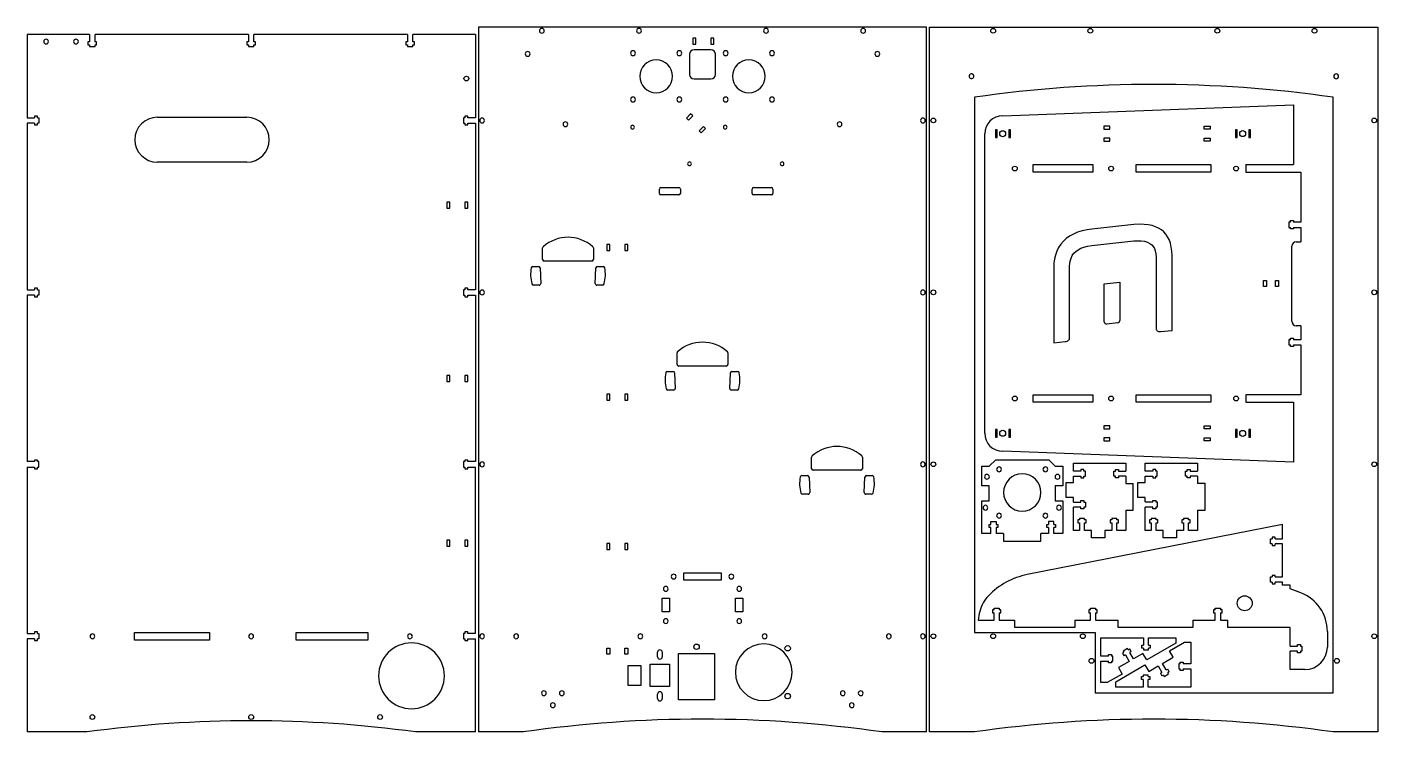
# Model space of a CAD drawing. Header units: millimetres. Extents: x -632 to 1470, y -66 to 406.
# Drawn here: x 566 to 1470, y -66 to 406 of the extents above; entities that cross this region are included whole.
import ezdxf

# ---------------------------------------------------------------- set-up
doc = ezdxf.new("R2010")
doc.units = ezdxf.units.MM
doc.layers.get('0').update_dxf_attribs({"color": 253, "lineweight": 70, "true_color": 0x8faf8f})

msp = doc.modelspace()

# ---------------------------------------------------------------- linework, layer by layer
at = {"color": 58, "lineweight": -3, "true_color": 0x484805}
for p, q in [((607.88, 400.96), (565.98, 400.96)), ((565.98, 400.96), (565.98, 345.21)), ((607.88, 400.96), (607.88, 395.96)), ((714.18, 400.96), (611.48, 400.96)), ((611.48, 395.96), (611.48, 400.96)), ((714.18, 400.96), (714.18, 395.96)), ((820.48, 400.96), (717.78, 400.96)), ((717.78, 395.96), (717.78, 400.96)), ((820.48, 400.96), (820.48, 395.96)), ((865.98, 400.96), (824.08, 400.96)), ((824.08, 395.96), (824.08, 400.96)), ((865.98, 400.96), (865.98, 345.21)), ((1167.98, 405.96), (867.98, 405.96)), ((867.98, 405.96), (867.98, -65.84)), ((1011.59, 398.48), (1011.59, 394.48)), ((1013.59, 398.48), (1011.59, 398.48)), ((1013.59, 394.48), (1013.59, 398.48)), ((1023.59, 398.48), (1023.59, 394.48)), ((1025.59, 398.48), (1023.59, 398.48)), ((1025.59, 394.48), (1025.59, 398.48)), ((1167.98, -65.84), (1167.98, 405.96)), ((1169.98, -65.84), (1169.98, 405.96)), ((1169.98, 405.96), (1469.98, 405.96)), ((1469.98, 405.96), (1469.98, -65.84)), ((606.78, 395.96), (606.78, 393.96)), ((607.88, 395.96), (606.78, 395.96)), ((606.78, 393.96), (607.88, 393.96)), ((607.88, 393.96), (607.88, 392.96)), ((607.88, 392.96), (611.48, 392.96)), ((612.58, 395.96), (611.48, 395.96)), ((611.48, 393.96), (612.58, 393.96)), ((611.48, 392.96), (611.48, 393.96)), ((612.58, 393.96), (612.58, 395.96)), ((713.08, 395.96), (713.08, 393.96)), ((714.18, 395.96), (713.08, 395.96)), ((713.08, 393.96), (714.18, 393.96)), ((714.18, 393.96), (714.18, 392.96)), ((714.18, 392.96), (717.78, 392.96)), ((718.88, 395.96), (717.78, 395.96)), ((717.78, 393.96), (718.88, 393.96)), ((717.78, 392.96), (717.78, 393.96)), ((718.88, 393.96), (718.88, 395.96)), ((819.38, 395.96), (819.38, 393.96)), ((820.48, 395.96), (819.38, 395.96)), ((819.38, 393.96), (820.48, 393.96)), ((820.48, 393.96), (820.48, 392.96)), ((820.48, 392.96), (824.08, 392.96)), ((825.18, 395.96), (824.08, 395.96)), ((824.08, 393.96), (825.18, 393.96)), ((824.08, 392.96), (824.08, 393.96)), ((825.18, 393.96), (825.18, 395.96)), ((1011.59, 394.48), (1013.59, 394.48)), ((1023.63, 390.75), (1012.33, 390.75)), ((1023.59, 394.48), (1025.59, 394.48)), ((1009.33, 387.75), (1009.33, 374.25)), ((1026.63, 374.25), (1026.63, 387.75)), ((1012.33, 371.25), (1023.63, 371.25)), ((1199.98, 358.96), (1199.98, 0.66)), ((1218.85, 346.54), (1413.34, 353.9)), ((1413.34, 353.9), (1413.34, 313.84)), ((1439.98, -39.64), (1439.98, 358.96)), ((565.98, 345.21), (570.98, 345.21)), ((570.98, 346.31), (570.98, 345.21)), ((572.98, 346.31), (570.98, 346.31)), ((572.98, 345.21), (572.98, 346.31)), ((572.98, 345.21), (573.98, 345.21)), ((573.98, 345.21), (573.98, 341.61)), ((653.1, 345.52), (713.1, 345.52)), ((857.98, 345.21), (857.98, 341.61)), ((858.98, 345.21), (857.98, 345.21)), ((858.98, 346.31), (858.98, 345.21)), ((860.98, 346.31), (858.98, 346.31)), ((860.98, 345.21), (860.98, 346.31)), ((865.98, 345.21), (860.98, 345.21)), ((1010.06, 347.84), (1007.23, 345.01)), ((1007.23, 345.01), (1008.64, 343.6)), ((1008.64, 343.6), (1011.47, 346.43)), ((1011.47, 346.43), (1010.06, 347.84)), ((570.98, 341.61), (565.98, 341.61)), ((565.98, 341.61), (565.98, 230.14)), ((570.98, 341.61), (570.98, 340.51)), ((570.98, 340.51), (572.98, 340.51)), ((573.98, 341.61), (572.98, 341.61)), ((572.98, 340.51), (572.98, 341.61)), ((857.98, 341.61), (858.98, 341.61)), ((858.98, 341.61), (858.98, 340.51)), ((858.98, 340.51), (860.98, 340.51)), ((860.98, 341.61), (865.98, 341.61)), ((860.98, 340.51), (860.98, 341.61)), ((865.98, 341.61), (865.98, 230.14)), ((1018.54, 339.35), (1015.71, 336.53)), ((1015.71, 336.53), (1017.13, 335.11)), ((1017.13, 335.11), (1019.95, 337.94)), ((1019.95, 337.94), (1018.54, 339.35)), ((1206.84, 134.04), (1206.84, 334.54)), ((1214.14, 337.14), (1214.14, 331.94)), ((1215.14, 337.14), (1214.14, 337.14)), ((1215.14, 331.94), (1215.14, 337.14)), ((1223.04, 337.14), (1223.04, 331.94)), ((1224.04, 337.14), (1223.04, 337.14)), ((1224.04, 331.94), (1224.04, 337.14)), ((1286.48, 339.54), (1286.48, 337.54)), ((1290.48, 339.54), (1286.48, 339.54)), ((1286.48, 337.54), (1290.48, 337.54)), ((1290.48, 337.54), (1290.48, 339.54)), ((1353.69, 339.54), (1357.69, 339.54)), ((1353.69, 337.54), (1353.69, 339.54)), ((1357.69, 337.54), (1353.69, 337.54)), ((1357.69, 339.54), (1357.69, 337.54)), ((1374.74, 337.19), (1374.74, 331.99)), ((1375.74, 337.19), (1374.74, 337.19)), ((1375.74, 331.99), (1375.74, 337.19)), ((1383.64, 337.19), (1383.64, 331.99)), ((1384.64, 337.19), (1383.64, 337.19)), ((1384.64, 331.99), (1384.64, 337.19)), ((1214.14, 331.94), (1215.14, 331.94)), ((1223.04, 331.94), (1224.04, 331.94)), ((1286.48, 331.54), (1286.48, 329.54)), ((1290.48, 331.54), (1286.48, 331.54)), ((1286.48, 329.54), (1290.48, 329.54)), ((1290.48, 329.54), (1290.48, 331.54)), ((1353.69, 331.54), (1357.69, 331.54)), ((1353.69, 329.54), (1353.69, 331.54)), ((1357.69, 329.54), (1353.69, 329.54)), ((1357.69, 331.54), (1357.69, 329.54)), ((1374.74, 331.99), (1375.74, 331.99)), ((1383.64, 331.99), (1384.64, 331.99)), ((713.1, 315.52), (653.1, 315.52)), ((1239.24, 308.84), (1239.24, 313.84)), ((1239.24, 313.84), (1279.24, 313.84)), ((1279.24, 308.84), (1239.24, 308.84)), ((1279.24, 313.84), (1279.24, 308.84)), ((1308.24, 313.84), (1358.24, 313.84)), ((1308.24, 308.84), (1308.24, 313.84)), ((1358.24, 308.84), (1308.24, 308.84)), ((1358.24, 313.84), (1358.24, 308.84)), ((1381.64, 313.84), (1381.64, 308.74)), ((1381.64, 313.84), (1413.34, 313.84)), ((1381.64, 308.74), (1418.34, 308.74)), ((1418.34, 308.74), (1418.34, 275.29)), ((990.15, 298.54), (1002.15, 298.54)), ((1052.15, 298.54), (1064.15, 298.54)), ((989.15, 294.54), (989.15, 297.54)), ((1002.15, 293.54), (990.15, 293.54)), ((1003.15, 297.54), (1003.15, 294.54)), ((1051.15, 294.54), (1051.15, 297.54)), ((1064.15, 293.54), (1052.15, 293.54)), ((1065.15, 297.54), (1065.15, 294.54)), ((846.85, 288.72), (846.85, 284.72)), ((848.85, 288.72), (846.85, 288.72)), ((846.85, 284.72), (848.85, 284.72)), ((848.85, 284.72), (848.85, 288.72)), ((858.85, 288.72), (858.85, 284.72)), ((860.85, 288.72), (858.85, 288.72)), ((858.85, 284.72), (860.85, 284.72)), ((860.85, 284.72), (860.85, 288.72)), ((1306.61, 273.73), (1278.57, 270.77)), ((1310.09, 273.97), (1306.61, 273.73)), ((1313.43, 273.9), (1310.09, 273.97)), ((1316.3, 273.57), (1313.43, 273.9)), ((1318.87, 273.01), (1316.3, 273.57)), ((1321.17, 272.24), (1318.87, 273.01)), ((1323.21, 271.26), (1321.17, 272.24)), ((1325.02, 270.11), (1323.21, 271.26)), ((1410.34, 275.29), (1410.34, 271.89)), ((1411.34, 275.29), (1410.34, 275.29)), ((1410.34, 271.89), (1411.34, 271.89)), ((1411.34, 275.29), (1411.34, 276.39)), ((1411.34, 276.39), (1413.34, 276.39)), ((1411.34, 270.79), (1411.34, 271.89)), ((1413.34, 276.39), (1413.34, 275.29)), ((1418.34, 275.29), (1413.34, 275.29)), ((1413.34, 271.89), (1418.34, 271.89)), ((1413.34, 271.89), (1413.34, 270.79)), ((1418.34, 271.89), (1418.34, 262.25)), ((1259.44, 262.55), (1257.73, 260.55)), ((1261.4, 264.35), (1259.44, 262.55)), ((1263.63, 265.97), (1261.4, 264.35)), ((1266.15, 267.39), (1263.63, 265.97)), ((1268.97, 268.6), (1266.15, 267.39)), ((1272.1, 269.6), (1268.97, 268.6)), ((1275.27, 270.31), (1272.1, 269.6)), ((1278.57, 270.77), (1275.27, 270.31)), ((1278.57, 259.82), (1306.61, 262.78)), ((1306.61, 262.78), (1309.2, 262.94)), ((1309.2, 262.94), (1311.53, 262.87)), ((1311.53, 262.87), (1313.8, 262.53)), ((1313.8, 262.53), (1315.7, 261.94)), ((1326.61, 268.78), (1325.02, 270.11)), ((1327.99, 267.26), (1326.61, 268.78)), ((1329.18, 265.56), (1327.99, 267.26)), ((1330.18, 263.65), (1329.18, 265.56)), ((1331.07, 261.28), (1330.18, 263.65)), ((1413.34, 270.79), (1411.34, 270.79)), ((1415.34, 262.25), (1418.34, 262.25)), ((910.98, 250.35), (910.98, 258.07)), ((944.98, 258.07), (944.98, 250.35)), ((954.03, 260.33), (954.03, 256.33)), ((956.03, 260.33), (954.03, 260.33)), ((954.03, 256.33), (956.03, 256.33)), ((956.03, 256.33), (956.03, 260.33)), ((966.03, 260.33), (966.03, 256.33)), ((968.03, 260.33), (966.03, 260.33)), ((966.03, 256.33), (968.03, 256.33)), ((968.03, 256.33), (968.03, 260.33)), ((1254.15, 253.3), (1253.54, 250.71)), ((1255.09, 255.94), (1254.15, 253.3)), ((1256.29, 258.35), (1255.09, 255.94)), ((1257.73, 260.55), (1256.29, 258.35)), ((1265.42, 253.03), (1266.53, 254.58)), ((1266.53, 254.58), (1267.78, 255.83)), ((1267.78, 255.83), (1269.28, 256.94)), ((1269.28, 256.94), (1271.06, 257.91)), ((1271.06, 257.91), (1273.16, 258.73)), ((1273.16, 258.73), (1275.71, 259.38)), ((1275.71, 259.38), (1278.57, 259.82)), ((1315.7, 261.94), (1317.29, 261.14)), ((1317.29, 261.14), (1318.61, 260.11)), ((1318.61, 260.11), (1319.59, 259)), ((1319.59, 259), (1320.39, 257.68)), ((1320.39, 257.68), (1320.99, 256.13)), ((1320.99, 256.13), (1321.39, 254.19)), ((1321.39, 254.19), (1321.53, 252.04)), ((1331.7, 258.6), (1331.07, 261.28)), ((1332.04, 256), (1331.7, 258.6)), ((1332.15, 253.16), (1332.04, 256)), ((1332.15, 202.96), (1332.15, 253.16)), ((1412.34, 209.05), (1412.34, 259.25)), ((904.46, 245.71), (908.24, 245.71)), ((909.31, 244.69), (909.74, 234.33)), ((943.91, 249.28), (912.05, 249.28)), ((946.23, 234.33), (946.65, 244.69)), ((947.72, 245.71), (951.5, 245.71)), ((1253.16, 247.86), (1253.03, 244.81)), ((1253.03, 244.81), (1253.03, 230.4)), ((1253.54, 250.71), (1253.16, 247.86)), ((1263.65, 245.93), (1263.74, 247.69)), ((1263.65, 197.84), (1263.65, 245.93)), ((1263.74, 247.69), (1264, 249.36)), ((1264, 249.36), (1264.58, 251.3)), ((1264.58, 251.3), (1265.42, 253.03)), ((1321.53, 252.04), (1321.53, 237.73)), ((1286.84, 234.07), (1297.19, 235.16)), ((1297.19, 235.16), (1297.19, 209.46)), ((1321.53, 237.73), (1321.53, 203.94)), ((1393.32, 232.29), (1393.32, 236.29)), ((1393.32, 236.29), (1395.32, 236.29)), ((1395.32, 236.29), (1395.32, 232.29)), ((1401.32, 232.29), (1401.32, 236.29)), ((1401.32, 236.29), (1403.32, 236.29)), ((1403.32, 236.29), (1403.32, 232.29)), ((565.98, 230.14), (570.98, 230.14)), ((570.98, 226.54), (565.98, 226.54)), ((565.98, 226.54), (565.98, 115.07)), ((570.98, 231.24), (570.98, 230.14)), ((572.98, 231.24), (570.98, 231.24)), ((570.98, 226.54), (570.98, 225.44)), ((572.98, 230.14), (572.98, 231.24)), ((572.98, 230.14), (573.98, 230.14)), ((573.98, 226.54), (572.98, 226.54)), ((572.98, 225.44), (572.98, 226.54)), ((573.98, 230.14), (573.98, 226.54)), ((857.98, 230.14), (857.98, 226.54)), ((858.98, 230.14), (857.98, 230.14)), ((857.98, 226.54), (858.98, 226.54)), ((858.98, 231.24), (858.98, 230.14)), ((860.98, 231.24), (858.98, 231.24)), ((858.98, 226.54), (858.98, 225.44)), ((860.98, 230.14), (860.98, 231.24)), ((865.98, 230.14), (860.98, 230.14)), ((860.98, 226.54), (865.98, 226.54)), ((860.98, 225.44), (860.98, 226.54)), ((865.98, 226.54), (865.98, 115.07)), ((908.67, 233.21), (904.8, 233.21)), ((951.16, 233.21), (947.3, 233.21)), ((1253.03, 230.4), (1253.03, 194.61)), ((1286.84, 208.69), (1286.84, 234.07)), ((1395.32, 232.29), (1393.32, 232.29)), ((1403.32, 232.29), (1401.32, 232.29)), ((570.98, 225.44), (572.98, 225.44)), ((858.98, 225.44), (860.98, 225.44)), ((1295.84, 207.96), (1288.51, 207.19)), ((1321.53, 203.94), (1321.54, 203.82)), ((1321.54, 203.82), (1321.61, 203.5)), ((1321.61, 203.5), (1321.73, 203.21)), ((1321.73, 203.21), (1321.92, 202.91)), ((1321.92, 202.91), (1322.22, 202.62)), ((1322.22, 202.62), (1322.65, 202.37)), ((1322.65, 202.37), (1323.19, 202.2)), ((1323.19, 202.2), (1323.8, 202.13)), ((1323.8, 202.13), (1324.55, 202.16)), ((1324.55, 202.16), (1332.15, 202.96)), ((1418.34, 206.05), (1415.34, 206.05)), ((1418.34, 206.05), (1418.34, 196.69)), ((1253.03, 194.61), (1260.63, 195.42)), ((1260.63, 195.42), (1261.38, 195.54)), ((1261.38, 195.54), (1261.99, 195.74)), ((1261.99, 195.74), (1262.52, 196.01)), ((1262.52, 196.01), (1262.97, 196.38)), ((1262.97, 196.38), (1263.26, 196.72)), ((1263.26, 196.72), (1263.45, 197.06)), ((1263.45, 197.06), (1263.59, 197.45)), ((1263.59, 197.45), (1263.65, 197.84)), ((1410.34, 196.69), (1410.34, 193.29)), ((1411.34, 196.69), (1410.34, 196.69)), ((1410.34, 193.29), (1411.34, 193.29)), ((1411.34, 196.69), (1411.34, 197.79)), ((1411.34, 197.79), (1413.34, 197.79)), ((1411.34, 192.19), (1411.34, 193.29)), ((1413.34, 192.19), (1411.34, 192.19)), ((1413.34, 197.79), (1413.34, 196.69)), ((1418.34, 196.69), (1413.34, 196.69)), ((1413.34, 193.29), (1418.34, 193.29)), ((1413.34, 193.29), (1413.34, 192.19)), ((1418.34, 193.29), (1418.34, 159.84)), ((1000.98, 180.13), (1000.98, 187.84)), ((1034.98, 187.84), (1034.98, 180.13)), ((846.85, 172.7), (846.85, 168.7)), ((848.85, 172.7), (846.85, 172.7)), ((848.85, 168.7), (848.85, 172.7)), ((858.85, 172.7), (858.85, 168.7)), ((860.85, 172.7), (858.85, 172.7)), ((860.85, 168.7), (860.85, 172.7)), ((994.46, 175.49), (998.24, 175.49)), ((999.31, 174.46), (999.74, 164.1)), ((1033.91, 179.06), (1002.05, 179.06)), ((1036.23, 164.1), (1036.65, 174.46)), ((1037.72, 175.49), (1041.5, 175.49)), ((846.85, 168.7), (848.85, 168.7)), ((858.85, 168.7), (860.85, 168.7)), ((998.67, 162.99), (994.8, 162.99)), ((1041.16, 162.99), (1037.3, 162.99)), ((954.03, 160.33), (954.03, 156.33)), ((956.03, 160.33), (954.03, 160.33)), ((954.03, 156.33), (956.03, 156.33)), ((956.03, 156.33), (956.03, 160.33)), ((966.03, 160.33), (966.03, 156.33)), ((968.03, 160.33), (966.03, 160.33)), ((966.03, 156.33), (968.03, 156.33)), ((968.03, 156.33), (968.03, 160.33)), ((1239.24, 154.84), (1239.24, 159.84)), ((1239.24, 159.84), (1279.24, 159.84)), ((1279.24, 154.84), (1239.24, 154.84)), ((1279.24, 159.84), (1279.24, 154.84)), ((1308.24, 154.84), (1308.24, 159.84)), ((1308.24, 159.84), (1358.24, 159.84)), ((1358.24, 154.84), (1308.24, 154.84)), ((1358.24, 159.84), (1358.24, 154.84)), ((1381.64, 159.84), (1381.64, 154.84)), ((1418.34, 159.84), (1381.64, 159.84)), ((1381.64, 154.84), (1413.34, 154.84)), ((1413.34, 154.84), (1413.34, 114.68)), ((1214.14, 136.64), (1214.14, 131.44)), ((1215.14, 136.64), (1214.14, 136.64)), ((1215.14, 131.44), (1215.14, 136.64)), ((1223.04, 136.64), (1223.04, 131.44)), ((1224.04, 136.64), (1223.04, 136.64)), ((1224.04, 131.44), (1224.04, 136.64)), ((1286.48, 139.04), (1286.48, 137.04)), ((1290.48, 139.04), (1286.48, 139.04)), ((1286.48, 137.04), (1290.48, 137.04)), ((1290.48, 137.04), (1290.48, 139.04)), ((1353.69, 139.04), (1357.69, 139.04)), ((1353.69, 137.04), (1353.69, 139.04)), ((1357.69, 137.04), (1353.69, 137.04)), ((1357.69, 139.04), (1357.69, 137.04)), ((1374.74, 136.59), (1374.74, 131.39)), ((1375.74, 136.59), (1374.74, 136.59)), ((1375.74, 131.39), (1375.74, 136.59)), ((1383.64, 136.59), (1383.64, 131.39)), ((1384.64, 136.59), (1383.64, 136.59)), ((1384.64, 131.39), (1384.64, 136.59)), ((1214.14, 131.44), (1215.14, 131.44)), ((1223.04, 131.44), (1224.04, 131.44)), ((1286.48, 131.04), (1286.48, 129.04)), ((1290.48, 131.04), (1286.48, 131.04)), ((1286.48, 129.04), (1290.48, 129.04)), ((1290.48, 129.04), (1290.48, 131.04)), ((1353.69, 131.04), (1357.69, 131.04)), ((1353.69, 129.04), (1353.69, 131.04)), ((1357.69, 129.04), (1353.69, 129.04)), ((1357.69, 131.04), (1357.69, 129.04)), ((1374.74, 131.39), (1375.74, 131.39)), ((1383.64, 131.39), (1384.64, 131.39)), ((1090.98, 110.35), (1090.98, 118.07)), ((1124.98, 118.07), (1124.98, 110.35)), ((1413.34, 114.68), (1218.85, 122.04)), ((570.98, 115.07), (565.98, 115.07)), ((565.98, 111.47), (570.98, 111.47)), ((565.98, 111.47), (565.98, 0)), ((570.98, 116.17), (570.98, 115.07)), ((572.98, 116.17), (570.98, 116.17)), ((570.98, 111.47), (570.98, 110.37)), ((570.98, 110.37), (572.98, 110.37)), ((572.98, 115.07), (572.98, 116.17)), ((573.98, 115.07), (572.98, 115.07)), ((572.98, 111.47), (573.98, 111.47)), ((572.98, 110.37), (572.98, 111.47)), ((573.98, 111.47), (573.98, 115.07)), ((857.98, 115.07), (857.98, 111.47)), ((858.98, 115.07), (857.98, 115.07)), ((857.98, 111.47), (858.98, 111.47)), ((858.98, 116.17), (858.98, 115.07)), ((860.98, 116.17), (858.98, 116.17)), ((858.98, 111.47), (858.98, 110.37)), ((858.98, 110.37), (860.98, 110.37)), ((860.98, 115.07), (860.98, 116.17)), ((865.98, 115.07), (860.98, 115.07)), ((860.98, 111.47), (865.98, 111.47)), ((860.98, 110.37), (860.98, 111.47)), ((865.98, 0), (865.98, 111.47)), ((1123.91, 109.28), (1092.05, 109.28)), ((1204.82, 111.95), (1209.78, 111.95)), ((1204.82, 98.95), (1204.82, 111.95)), ((1209.78, 111.95), (1214.19, 116.36)), ((1214.19, 116.36), (1249.64, 116.36)), ((1249.64, 116.36), (1254.05, 111.95)), ((1254.05, 111.95), (1259.02, 111.95)), ((1259.02, 111.95), (1259.02, 98.95)), ((1266.24, 114.05), (1301.24, 114.05)), ((1266.24, 108.75), (1266.24, 114.05)), ((1271.24, 108.75), (1266.24, 108.75)), ((1271.24, 109.85), (1271.24, 108.75)), ((1273.24, 109.85), (1271.24, 109.85)), ((1273.24, 108.75), (1273.24, 109.85)), ((1274.24, 108.75), (1273.24, 108.75)), ((1274.24, 105.35), (1274.24, 108.75)), ((1293.24, 105.35), (1293.24, 108.75)), ((1293.24, 108.75), (1294.24, 108.75)), ((1294.24, 108.75), (1294.24, 109.85)), ((1294.24, 109.85), (1296.24, 109.85)), ((1296.24, 109.85), (1296.24, 108.75)), ((1296.24, 108.75), (1301.24, 108.75)), ((1301.24, 114.05), (1301.24, 108.75)), ((1314.26, 114.08), (1349.26, 114.08)), ((1314.26, 108.78), (1314.26, 114.08)), ((1319.26, 108.78), (1314.26, 108.78)), ((1319.26, 109.88), (1319.26, 108.78)), ((1321.26, 109.88), (1319.26, 109.88)), ((1321.26, 108.78), (1321.26, 109.88)), ((1322.26, 108.78), (1321.26, 108.78)), ((1322.26, 105.38), (1322.26, 108.78)), ((1341.26, 105.38), (1341.26, 108.78)), ((1341.26, 108.78), (1342.26, 108.78)), ((1342.26, 108.78), (1342.26, 109.88)), ((1342.26, 109.88), (1344.26, 109.88)), ((1344.26, 109.88), (1344.26, 108.78)), ((1344.26, 108.78), (1349.26, 108.78)), ((1349.26, 114.08), (1349.26, 108.78)), ((1084.46, 105.71), (1088.24, 105.71)), ((1089.31, 104.69), (1089.74, 94.33)), ((1126.23, 94.33), (1126.65, 104.69)), ((1127.72, 105.71), (1131.5, 105.71)), ((1261.24, 101.05), (1266.24, 101.05)), ((1261.24, 91.05), (1261.24, 101.05)), ((1266.24, 105.35), (1271.24, 105.35)), ((1266.24, 101.05), (1266.24, 105.35)), ((1271.24, 105.35), (1271.24, 104.25)), ((1271.24, 104.25), (1273.24, 104.25)), ((1273.24, 105.35), (1274.24, 105.35)), ((1273.24, 104.25), (1273.24, 105.35)), ((1294.24, 105.35), (1293.24, 105.35)), ((1294.24, 104.25), (1294.24, 105.35)), ((1296.24, 104.25), (1294.24, 104.25)), ((1301.24, 105.35), (1296.24, 105.35)), ((1296.24, 105.35), (1296.24, 104.25)), ((1301.24, 105.35), (1301.24, 100.55)), ((1301.24, 100.55), (1306.24, 100.55)), ((1306.24, 82.55), (1306.24, 100.55)), ((1309.26, 101.08), (1314.26, 101.08)), ((1309.26, 91.08), (1309.26, 101.08)), ((1314.26, 105.38), (1319.26, 105.38)), ((1314.26, 101.08), (1314.26, 105.38)), ((1319.26, 105.38), (1319.26, 104.28)), ((1319.26, 104.28), (1321.26, 104.28)), ((1321.26, 105.38), (1322.26, 105.38)), ((1321.26, 104.28), (1321.26, 105.38)), ((1342.26, 105.38), (1341.26, 105.38)), ((1342.26, 104.28), (1342.26, 105.38)), ((1344.26, 104.28), (1342.26, 104.28)), ((1349.26, 105.38), (1344.26, 105.38)), ((1344.26, 105.38), (1344.26, 104.28)), ((1349.26, 105.38), (1349.26, 100.58)), ((1349.26, 100.58), (1354.26, 100.58)), ((1354.26, 82.58), (1354.26, 100.58)), ((1088.67, 93.21), (1084.8, 93.21)), ((1131.16, 93.21), (1127.3, 93.21)), ((1209.82, 98.95), (1204.82, 98.95)), ((1209.82, 88.95), (1209.82, 98.95)), ((1254.02, 98.95), (1254.02, 88.95)), ((1259.02, 98.95), (1254.02, 98.95)), ((1266.24, 91.05), (1261.24, 91.05)), ((1266.24, 88.05), (1266.24, 91.05)), ((1314.26, 91.08), (1309.26, 91.08)), ((1314.26, 88.08), (1314.26, 91.08)), ((1204.82, 88.95), (1209.82, 88.95)), ((1204.82, 66.95), (1204.82, 88.95)), ((1254.02, 88.95), (1259.02, 88.95)), ((1259.02, 88.95), (1259.02, 66.95)), ((1266.24, 88.05), (1271.24, 88.05)), ((1271.24, 84.65), (1266.24, 84.65)), ((1266.24, 69.05), (1266.24, 84.65)), ((1271.24, 88.05), (1271.24, 89.15)), ((1271.24, 89.15), (1273.24, 89.15)), ((1271.24, 83.55), (1271.24, 84.65)), ((1273.24, 83.55), (1271.24, 83.55)), ((1273.24, 89.15), (1273.24, 88.05)), ((1273.24, 88.05), (1274.24, 88.05)), ((1274.24, 84.65), (1273.24, 84.65)), ((1273.24, 84.65), (1273.24, 83.55)), ((1274.24, 88.05), (1274.24, 84.65)), ((1301.24, 82.55), (1301.24, 69.05)), ((1301.24, 82.55), (1306.24, 82.55)), ((1314.26, 88.08), (1319.26, 88.08)), ((1319.26, 84.68), (1314.26, 84.68)), ((1314.26, 69.08), (1314.26, 84.68)), ((1319.26, 88.08), (1319.26, 89.18)), ((1319.26, 89.18), (1321.26, 89.18)), ((1319.26, 83.58), (1319.26, 84.68)), ((1321.26, 83.58), (1319.26, 83.58)), ((1321.26, 89.18), (1321.26, 88.08)), ((1321.26, 88.08), (1322.26, 88.08)), ((1322.26, 84.68), (1321.26, 84.68)), ((1321.26, 84.68), (1321.26, 83.58)), ((1322.26, 88.08), (1322.26, 84.68)), ((1349.26, 82.58), (1349.26, 69.08)), ((1349.26, 82.58), (1354.26, 82.58)), ((1209.72, 70.95), (1209.72, 72.95)), ((1209.72, 72.95), (1210.82, 72.95)), ((1210.82, 72.95), (1210.82, 74.95)), ((1210.82, 74.95), (1214.42, 74.95)), ((1214.42, 74.95), (1214.42, 72.95)), ((1214.42, 72.95), (1215.52, 72.95)), ((1215.52, 72.95), (1215.52, 70.95)), ((1406.12, 72.98), (1235.28, 39.46)), ((1248.32, 70.95), (1248.32, 72.95)), ((1248.32, 72.95), (1249.42, 72.95)), ((1249.42, 74.95), (1249.42, 72.95)), ((1253.02, 74.95), (1249.42, 74.95)), ((1253.02, 72.95), (1253.02, 74.95)), ((1253.02, 72.95), (1254.12, 72.95)), ((1254.12, 72.95), (1254.12, 70.95)), ((1269.14, 76.05), (1269.14, 74.05)), ((1270.24, 76.05), (1269.14, 76.05)), ((1269.14, 74.05), (1270.24, 74.05)), ((1270.24, 77.05), (1270.24, 76.05)), ((1273.64, 77.05), (1270.24, 77.05)), ((1270.24, 74.05), (1270.24, 69.05)), ((1273.64, 76.05), (1273.64, 77.05)), ((1274.74, 76.05), (1273.64, 76.05)), ((1273.64, 74.05), (1274.74, 74.05)), ((1273.64, 69.05), (1273.64, 74.05)), ((1274.74, 74.05), (1274.74, 76.05)), ((1290.74, 76.05), (1290.74, 74.05)), ((1291.84, 76.05), (1290.74, 76.05)), ((1290.74, 74.05), (1291.84, 74.05)), ((1291.84, 77.05), (1291.84, 76.05)), ((1295.24, 77.05), (1291.84, 77.05)), ((1291.84, 74.05), (1291.84, 69.05)), ((1295.24, 76.05), (1295.24, 77.05)), ((1296.34, 76.05), (1295.24, 76.05)), ((1295.24, 74.05), (1296.34, 74.05)), ((1295.24, 69.05), (1295.24, 74.05)), ((1296.34, 74.05), (1296.34, 76.05)), ((1317.16, 76.08), (1317.16, 74.08)), ((1318.26, 76.08), (1317.16, 76.08)), ((1317.16, 74.08), (1318.26, 74.08)), ((1318.26, 77.08), (1318.26, 76.08)), ((1321.66, 77.08), (1318.26, 77.08)), ((1318.26, 74.08), (1318.26, 69.08)), ((1321.66, 76.08), (1321.66, 77.08)), ((1322.76, 76.08), (1321.66, 76.08)), ((1321.66, 74.08), (1322.76, 74.08)), ((1321.66, 69.08), (1321.66, 74.08)), ((1322.76, 74.08), (1322.76, 76.08)), ((1338.76, 76.08), (1338.76, 74.08)), ((1339.86, 76.08), (1338.76, 76.08)), ((1338.76, 74.08), (1339.86, 74.08)), ((1339.86, 77.08), (1339.86, 76.08)), ((1343.26, 77.08), (1339.86, 77.08)), ((1339.86, 74.08), (1339.86, 69.08)), ((1343.26, 76.08), (1343.26, 77.08)), ((1344.36, 76.08), (1343.26, 76.08)), ((1343.26, 74.08), (1344.36, 74.08)), ((1343.26, 69.08), (1343.26, 74.08)), ((1344.36, 74.08), (1344.36, 76.08)), ((1406.12, 63.48), (1406.12, 72.98)), ((1210.82, 66.95), (1204.82, 66.95)), ((1210.82, 70.95), (1209.72, 70.95)), ((1210.82, 66.95), (1210.82, 70.95)), ((1215.52, 70.95), (1214.42, 70.95)), ((1214.42, 70.95), (1214.42, 66.95)), ((1219.42, 66.95), (1214.42, 66.95)), ((1219.42, 66.95), (1219.42, 61.95)), ((1244.42, 61.95), (1244.42, 66.95)), ((1249.42, 66.95), (1244.42, 66.95)), ((1249.42, 70.95), (1248.32, 70.95)), ((1249.42, 70.95), (1249.42, 66.95)), ((1254.12, 70.95), (1253.02, 70.95)), ((1253.02, 66.95), (1253.02, 70.95)), ((1259.02, 66.95), (1253.02, 66.95)), ((1270.24, 69.05), (1266.24, 69.05)), ((1278.24, 69.05), (1273.64, 69.05)), ((1278.24, 64.05), (1278.24, 69.05)), ((1287.24, 64.05), (1278.24, 64.05)), ((1287.24, 69.05), (1287.24, 64.05)), ((1291.84, 69.05), (1287.24, 69.05)), ((1301.24, 69.05), (1295.24, 69.05)), ((1318.26, 69.08), (1314.26, 69.08)), ((1326.26, 69.08), (1321.66, 69.08)), ((1326.26, 64.08), (1326.26, 69.08)), ((1335.26, 64.08), (1326.26, 64.08)), ((1335.26, 69.08), (1335.26, 64.08)), ((1339.86, 69.08), (1335.26, 69.08)), ((1349.26, 69.08), (1343.26, 69.08)), ((1398.12, 60.08), (1398.12, 63.48)), ((1398.12, 63.48), (1399.12, 63.48)), ((1401.12, 64.58), (1399.12, 64.58)), ((1399.12, 64.58), (1399.12, 63.48)), ((1401.12, 63.48), (1401.12, 64.58)), ((1401.12, 63.48), (1406.12, 63.48)), ((846.85, 62.62), (846.85, 58.62)), ((848.85, 62.62), (846.85, 62.62)), ((846.85, 58.62), (848.85, 58.62)), ((848.85, 58.62), (848.85, 62.62)), ((858.85, 62.62), (858.85, 58.62)), ((860.85, 62.62), (858.85, 62.62)), ((858.85, 58.62), (860.85, 58.62)), ((860.85, 58.62), (860.85, 62.62)), ((954.03, 60.33), (954.03, 56.33)), ((956.03, 60.33), (954.03, 60.33)), ((954.03, 56.33), (956.03, 56.33)), ((956.03, 56.33), (956.03, 60.33)), ((966.03, 60.33), (966.03, 56.33)), ((968.03, 60.33), (966.03, 60.33)), ((966.03, 56.33), (968.03, 56.33)), ((968.03, 56.33), (968.03, 60.33)), ((1219.42, 61.95), (1244.42, 61.95)), ((1399.12, 60.08), (1398.12, 60.08)), ((1399.12, 60.08), (1399.12, 58.98)), ((1399.12, 58.98), (1401.12, 58.98)), ((1401.12, 58.98), (1401.12, 60.08)), ((1406.12, 60.08), (1401.12, 60.08)), ((1406.12, 37.88), (1406.12, 60.08)), ((1005.48, 35.66), (1005.48, 40.66)), ((1005.48, 40.66), (1030.48, 40.66)), ((1030.48, 40.66), (1030.48, 35.66)), ((1398.12, 34.48), (1398.12, 37.88)), ((1398.12, 37.88), (1399.12, 37.88)), ((1401.12, 38.98), (1399.12, 38.98)), ((1399.12, 38.98), (1399.12, 37.88)), ((1401.12, 37.88), (1401.12, 38.98)), ((1401.12, 37.88), (1406.12, 37.88)), ((1030.48, 35.66), (1005.48, 35.66)), ((1399.12, 34.48), (1398.12, 34.48)), ((1399.12, 34.48), (1399.12, 33.38)), ((1399.12, 33.38), (1401.12, 33.38)), ((1401.12, 33.38), (1401.12, 34.48)), ((1406.12, 34.48), (1401.12, 34.48)), ((1406.12, 32.38), (1406.12, 34.48)), ((1411.12, 32.38), (1406.12, 32.38)), ((1411.12, 29.98), (1411.12, 32.38)), ((1418.32, 27.21), (1411.12, 29.98)), ((990.88, 14.66), (990.88, 23.66)), ((990.88, 23.66), (995.88, 23.66)), ((995.88, 23.66), (995.88, 14.66)), ((1040.08, 14.66), (1040.08, 23.66)), ((1040.08, 23.66), (1045.08, 23.66)), ((1045.08, 23.66), (1045.08, 14.66)), ((995.88, 14.66), (990.88, 14.66)), ((1045.08, 14.66), (1040.08, 14.66)), ((1213.12, 15.98), (1212.02, 15.98)), ((1212.02, 15.98), (1212.02, 13.98)), ((1212.02, 13.98), (1213.12, 13.98)), ((1213.12, 15.98), (1213.12, 16.98)), ((1213.12, 16.98), (1216.52, 16.98)), ((1213.12, 8.98), (1213.12, 13.98)), ((1216.52, 16.98), (1216.52, 15.98)), ((1217.62, 15.98), (1216.52, 15.98)), ((1216.52, 13.98), (1217.62, 13.98)), ((1216.52, 13.98), (1216.52, 8.98)), ((1217.62, 13.98), (1217.62, 15.98)), ((1277.52, 15.98), (1276.42, 15.98)), ((1276.42, 15.98), (1276.42, 13.98)), ((1276.42, 13.98), (1277.52, 13.98)), ((1277.52, 15.98), (1277.52, 16.98)), ((1277.52, 16.98), (1280.92, 16.98)), ((1277.52, 8.98), (1277.52, 13.98)), ((1280.92, 16.98), (1280.92, 15.98)), ((1282.02, 15.98), (1280.92, 15.98)), ((1280.92, 13.98), (1282.02, 13.98)), ((1280.92, 13.98), (1280.92, 8.98)), ((1282.02, 13.98), (1282.02, 15.98)), ((1361.12, 15.98), (1360.02, 15.98)), ((1360.02, 15.98), (1360.02, 13.98)), ((1360.02, 13.98), (1361.12, 13.98)), ((1361.12, 15.98), (1361.12, 16.98)), ((1361.12, 16.98), (1364.52, 16.98)), ((1361.12, 8.98), (1361.12, 13.98)), ((1364.52, 16.98), (1364.52, 15.98)), ((1365.62, 15.98), (1364.52, 15.98)), ((1364.52, 13.98), (1365.62, 13.98)), ((1364.52, 13.98), (1364.52, 8.98)), ((1365.62, 13.98), (1365.62, 15.98)), ((570.98, 1.1), (570.98, 0)), ((572.98, 1.1), (570.98, 1.1)), ((572.98, 0), (572.98, 1.1)), ((637.98, 0.66), (687.98, 0.66)), ((637.98, -4.34), (637.98, 0.66)), ((687.98, 0.66), (687.98, -4.34)), ((745.98, 0.66), (793.98, 0.66)), ((745.98, -4.34), (745.98, 0.66)), ((793.98, 0.66), (793.98, -4.34)), ((858.98, 1.1), (858.98, 0)), ((860.98, 1.1), (858.98, 1.1)), ((860.98, 0), (860.98, 1.1)), ((1199.98, 0.66), (1280.78, 0.66)), ((1202.52, 8.98), (1213.12, 8.98)), ((1216.52, 8.98), (1227.02, 8.98)), ((1227.02, 3.98), (1227.02, 8.98)), ((1267.02, 3.98), (1227.02, 3.98)), ((1267.02, 8.98), (1267.02, 3.98)), ((1267.02, 8.98), (1277.52, 8.98)), ((1280.78, 0.66), (1280.78, -39.64)), ((1280.92, 8.98), (1296.02, 8.98)), ((1296.02, 3.98), (1296.02, 8.98)), ((1346.02, 3.98), (1296.02, 3.98)), ((1346.02, 8.98), (1346.02, 3.98)), ((1346.02, 8.98), (1361.12, 8.98)), ((1364.52, 8.98), (1369.42, 8.98)), ((1369.42, 3.98), (1369.42, 8.98)), ((1411.12, 3.98), (1369.42, 3.98)), ((1411.12, -8.32), (1411.12, 3.98)), ((1436.12, 1.48), (1436.12, -9.02)), ((565.98, 0), (570.98, 0)), ((570.98, -3.6), (565.98, -3.6)), ((565.98, -3.6), (565.98, -65.84)), ((570.98, -3.6), (570.98, -4.7)), ((570.98, -4.7), (572.98, -4.7)), ((572.98, 0), (573.98, 0)), ((573.98, -3.6), (572.98, -3.6)), ((572.98, -4.7), (572.98, -3.6)), ((573.98, 0), (573.98, -3.6)), ((687.98, -4.34), (637.98, -4.34)), ((793.98, -4.34), (745.98, -4.34)), ((857.98, 0), (857.98, -3.6)), ((858.98, 0), (857.98, 0)), ((857.98, -3.6), (858.98, -3.6)), ((858.98, -3.6), (858.98, -4.7)), ((858.98, -4.7), (860.98, -4.7)), ((865.98, 0), (860.98, 0)), ((860.98, -3.6), (865.98, -3.6)), ((860.98, -4.7), (860.98, -3.6)), ((865.98, -65.84), (865.98, -3.6)), ((1284.62, -2.81), (1313.02, -2.81)), ((1284.62, -15.01), (1284.62, -2.81)), ((1311.92, -9.81), (1311.92, -7.81)), ((1311.92, -7.81), (1313.02, -7.81)), ((1313.02, -2.81), (1313.02, -7.81)), ((1334.62, -6.36), (1315.23, -17.56)), ((1316.42, -2.81), (1334.62, -2.81)), ((1316.42, -7.81), (1316.42, -2.81)), ((1316.42, -7.81), (1317.52, -7.81)), ((1317.52, -7.81), (1317.52, -9.81)), ((1330.49, -11.5), (1340.45, -5.75)), ((1334.62, -2.81), (1334.62, -6.36)), ((1340.45, -5.75), (1344.65, -5.75)), ((1344.65, -5.75), (1344.65, -20.15)), ((1411.12, -8.32), (1416.12, -8.32)), ((1416.12, -7.22), (1418.12, -7.22)), ((1416.12, -8.32), (1416.12, -7.22)), ((1418.12, -7.22), (1418.12, -8.32)), ((1418.12, -8.32), (1419.12, -8.32)), ((1419.12, -8.32), (1419.12, -11.72)), ((954.03, -13.67), (954.03, -9.67)), ((954.03, -9.67), (956.03, -9.67)), ((956.03, -13.67), (954.03, -13.67)), ((956.03, -9.67), (956.03, -13.67)), ((966.03, -13.67), (966.03, -9.67)), ((966.03, -9.67), (968.03, -9.67)), ((968.03, -13.67), (966.03, -13.67)), ((968.03, -9.67), (968.03, -13.67)), ((987.88, -15.49), (987.88, -12.49)), ((991.08, -12.49), (991.08, -15.49)), ((1001.98, -13.34), (1025.98, -13.34)), ((1001.98, -44.34), (1001.98, -13.34)), ((1025.98, -13.34), (1025.98, -44.34)), ((1289.62, -15.01), (1284.62, -15.01)), ((1289.62, -15.01), (1289.62, -13.91)), ((1289.62, -13.91), (1291.62, -13.91)), ((1291.62, -13.91), (1291.62, -15.01)), ((1292.62, -15.01), (1291.62, -15.01)), ((1292.62, -18.41), (1292.62, -15.01)), ((1299.01, -13.06), (1299.96, -12.51)), ((1299.01, -13.06), (1300.01, -14.8)), ((1302.41, -9.95), (1299.46, -11.65)), ((1299.46, -11.65), (1299.96, -12.51)), ((1300.96, -14.25), (1300.01, -14.8)), ((1300.96, -14.25), (1303.46, -18.58)), ((1302.91, -10.81), (1302.41, -9.95)), ((1302.91, -10.81), (1303.86, -10.26)), ((1304.86, -12), (1303.86, -10.26)), ((1304.86, -12), (1303.91, -12.55)), ((1306.41, -16.88), (1303.91, -12.55)), ((1312.73, -13.23), (1306.41, -16.88)), ((1313.02, -9.81), (1311.92, -9.81)), ((1315.23, -17.56), (1312.73, -13.23)), ((1313.02, -9.81), (1313.02, -10.81)), ((1313.02, -10.81), (1316.42, -10.81)), ((1317.52, -9.81), (1316.42, -9.81)), ((1316.42, -10.81), (1316.42, -9.81)), ((1325.81, -19.98), (1332.99, -15.83)), ((1332.99, -15.83), (1330.49, -11.5)), ((1416.12, -11.72), (1411.12, -11.72)), ((1411.12, -24.02), (1411.12, -11.72)), ((1416.12, -12.82), (1416.12, -11.72)), ((1418.12, -12.82), (1416.12, -12.82)), ((1418.12, -11.72), (1418.12, -12.82)), ((1419.12, -11.72), (1418.12, -11.72)), ((968.25, -21.44), (976.75, -21.44)), ((968.25, -34.84), (968.25, -21.44)), ((976.75, -21.44), (976.75, -34.84)), ((982.98, -20.49), (995.98, -20.49)), ((982.98, -35.49), (982.98, -20.49)), ((995.98, -20.49), (995.98, -35.49)), ((1284.62, -18.41), (1289.62, -18.41)), ((1284.62, -32.81), (1284.62, -18.41)), ((1298.78, -27.06), (1288.82, -32.81)), ((1289.62, -19.51), (1289.62, -18.41)), ((1291.62, -19.51), (1289.62, -19.51)), ((1291.62, -18.41), (1292.62, -18.41)), ((1291.62, -18.41), (1291.62, -19.51)), ((1294.65, -32.2), (1314.04, -21)), ((1303.46, -18.58), (1296.28, -22.73)), ((1296.28, -22.73), (1298.78, -27.06)), ((1314.04, -21), (1316.54, -25.33)), ((1316.54, -25.33), (1322.86, -21.68)), ((1322.86, -21.68), (1325.36, -26.01)), ((1324.41, -26.56), (1325.36, -26.01)), ((1324.41, -26.56), (1325.41, -28.3)), ((1328.31, -24.31), (1325.81, -19.98)), ((1326.86, -28.61), (1329.81, -26.91)), ((1328.31, -24.31), (1329.26, -23.76)), ((1330.26, -25.5), (1329.26, -23.76)), ((1330.26, -25.5), (1329.31, -26.05)), ((1329.81, -26.91), (1329.31, -26.05)), ((1336.65, -20.15), (1336.65, -23.55)), ((1337.65, -20.15), (1336.65, -20.15)), ((1336.65, -23.55), (1337.65, -23.55)), ((1337.65, -20.15), (1337.65, -19.05)), ((1337.65, -19.05), (1339.65, -19.05)), ((1337.65, -24.65), (1337.65, -23.55)), ((1339.65, -24.65), (1337.65, -24.65)), ((1339.65, -19.05), (1339.65, -20.15)), ((1344.65, -20.15), (1339.65, -20.15)), ((1339.65, -23.55), (1344.65, -23.55)), ((1339.65, -23.55), (1339.65, -24.65)), ((1344.65, -23.55), (1344.65, -35.75)), ((1421.12, -24.02), (1411.12, -24.02)), ((976.75, -34.84), (968.25, -34.84)), ((995.98, -35.49), (982.98, -35.49)), ((1288.82, -32.81), (1284.62, -32.81)), ((1294.65, -35.75), (1294.65, -32.2)), ((1312.85, -35.75), (1294.65, -35.75)), ((1311.75, -30.75), (1311.75, -28.75)), ((1311.75, -28.75), (1312.85, -28.75)), ((1312.85, -30.75), (1311.75, -30.75)), ((1312.85, -27.75), (1312.85, -28.75)), ((1316.25, -27.75), (1312.85, -27.75)), ((1312.85, -30.75), (1312.85, -35.75)), ((1316.25, -28.75), (1316.25, -27.75)), ((1316.25, -28.75), (1317.35, -28.75)), ((1317.35, -30.75), (1316.25, -30.75)), ((1316.25, -35.75), (1316.25, -30.75)), ((1344.65, -35.75), (1316.25, -35.75)), ((1317.35, -28.75), (1317.35, -30.75)), ((1326.36, -27.75), (1325.41, -28.3)), ((1326.36, -27.75), (1326.86, -28.61)), ((987.88, -43.49), (987.88, -40.49)), ((991.08, -40.49), (991.08, -43.49)), ((1025.98, -44.34), (1001.98, -44.34)), ((1280.78, -39.64), (1439.98, -39.64)), ((605.98, -65.84), (565.98, -65.84)), ((865.98, -65.84), (825.98, -65.84)), ((897.98, -65.84), (867.98, -65.84)), ((1167.98, -65.84), (1137.98, -65.84)), ((1199.98, -65.84), (1169.98, -65.84)), ((1469.98, -65.84), (1439.98, -65.84))]:
    msp.add_line(p, q, dxfattribs=at)
at = {"color": 58, "lineweight": -3, "true_color": 0x484805, "extrusion": (1.77802e-13, 1.99465e-14, -1)}
for centre, radius in [((-578.73, 396.21), 1.6), ((-598.73, 396.21), 1.6), ((-823.23, -28.24), 22)]:
    msp.add_circle(centre, radius, dxfattribs=at)
at = {"color": 58, "lineweight": -3, "true_color": 0x484805, "extrusion": (-5.01432e-17, 2.10287e-15, -1)}
for centre, radius in [((-910.48, 403.46), 1.6), ((-975.48, 403.46), 1.6), ((-1060.48, 403.46), 1.6), ((-1125.48, 403.46), 1.6), ((-900.98, 387.96), 1.6), ((-971.48, 388.46), 1.6), ((-1002.48, 388.46), 1.6), ((-1033.48, 388.46), 1.6), ((-1064.48, 388.46), 1.6), ((-1134.98, 387.96), 1.6), ((-986.98, 372.96), 11), ((-1048.98, 372.96), 11), ((-971.48, 357.46), 1.6), ((-1002.48, 357.46), 1.6), ((-1033.48, 357.46), 1.6), ((-1064.48, 357.46), 1.6), ((-870.48, 343.41), 1.6), ((-1165.48, 343.41), 1.6), ((-926.24, 340.91), 1.6), ((-971.18, 338.95), 1.25), ((-1033.18, 338.95), 1.25), ((-1109.72, 340.91), 1.6), ((-1009.26, 314.45), 1.25), ((-1071.26, 314.45), 1.25), ((-870.48, 228.34), 1.6), ((-1165.48, 228.34), 1.6), ((-870.48, 113.27), 1.6), ((-1165.48, 113.27), 1.6), ((-998.68, 38.16), 1.6), ((-1037.28, 38.16), 1.6), ((-993.38, 29.96), 1.6), ((-1042.58, 29.96), 1.6), ((-993.38, 8.36), 1.6), ((-1042.58, 8.36), 1.6), ((-870.48, -1.8), 1.6), ((-893.28, -1.8), 1.6), ((-976.38, -1.8), 1.6), ((-1058.98, -25.84), 19), ((-1059.58, -1.8), 1.6), ((-1142.68, -1.8), 1.6), ((-1165.48, -1.8), 1.6), ((-911.84, -39.93), 1.6), ((-923.84, -39.93), 1.6), ((-1111.84, -39.93), 1.6), ((-1123.84, -39.93), 1.6), ((-917.84, -47.93), 1.6), ((-1117.84, -47.93), 1.6)]:
    msp.add_circle(centre, radius, dxfattribs=at)
at = {"color": 58, "lineweight": -3, "true_color": 0x484805}
for centre, radius in [((1212.48, 403.46), 1.6), ((1277.48, 403.46), 1.6), ((1362.48, 403.46), 1.6), ((1427.48, 403.46), 1.6), ((859.98, 371.46), 1.6), ((1172.48, 343.46), 1.6), ((1467.48, 343.46), 1.6), ((1218.84, 334.54), 2), ((1379.44, 334.59), 2), ((1226.99, 311.24), 1.6), ((1291.39, 311.24), 1.6), ((1375.04, 311.24), 1.6), ((1172.48, 228.39), 1.6), ((1467.48, 228.39), 1.6), ((1226.99, 157.34), 1.6), ((1291.39, 157.34), 1.6), ((1375.04, 157.34), 1.6), ((1218.84, 134.04), 2), ((1379.44, 133.99), 2), ((1172.48, 113.32), 1.6), ((1467.48, 113.32), 1.6), ((1380.8, 20.33), 5), ((1013.98, -8.84), 1.8), ((1074.98, -9.84), 1.8), ((1172.48, -1.75), 1.6), ((1212.48, -1.75), 1.6), ((1272.48, -1.75), 1.6), ((1467.48, -1.75), 1.6), ((1278.28, -18.24), 1.6), ((1442.48, -18.24), 1.6), ((1074.98, -41.84), 1.8), ((609.73, -55.84), 1.6), ((715.98, -55.84), 1.6), ((802.23, -55.84), 1.6)]:
    msp.add_circle(centre, radius, dxfattribs=at)
at = {"color": 58, "lineweight": -3, "true_color": 0x484805, "extrusion": (-5.01432e-17, 1.64099e-16, -1)}
msp.add_circle((-1441.98, 372.96), 1.6, dxfattribs=at)
at = {"color": 58, "lineweight": -3, "true_color": 0x484805, "extrusion": (-5.01432e-17, 1.02869e-16, -1)}
for centre, radius in [((-1216.42, 109.95), 1.6), ((-1247.42, 109.95), 1.6), ((-1208.32, 104.95), 1.6), ((-1231.92, 94.45), 12.5), ((-1255.52, 104.95), 1.6), ((-1207.32, 84.25), 1.6), ((-1256.52, 84.25), 1.6), ((-1216.42, 78.95), 1.6), ((-1247.42, 78.95), 1.6)]:
    msp.add_circle(centre, radius, dxfattribs=at)
at = {"color": 58, "lineweight": -3, "true_color": 0x484805, "extrusion": (1.77928e-13, 2.17988e-14, -1)}
for centre in [(-609.73, -1.8), (-715.98, -1.8), (-822.23, -1.8)]:
    msp.add_circle(centre, 1.6, dxfattribs=at)
at = {"color": 58, "lineweight": -3, "true_color": 0x484805}
for centre, radius, start, end in [((1012.33, 387.75), 3, 90, 180), ((1023.63, 387.75), 3, 0, 90), ((1012.33, 374.25), 3, 180, 270), ((1023.63, 374.25), 3, 270, 0), ((1197.98, 372.96), 1.6, 100.84971, 280.82619), ((1197.98, 372.96), 1.6, 280.84971, 100.82619), ((1319.98, -476.77), 844.3, 81.82891, 98.17109), ((653.1, 330.52), 15, 90, 270), ((713.1, 330.52), 15, 270, 90), ((1218.85, 334.54), 12.01, 90, 180), ((990.15, 297.54), 1, 90, 180), ((1002.15, 297.54), 1, 0, 90), ((1052.15, 297.54), 1, 90, 180), ((1064.15, 297.54), 1, 0, 90), ((990.15, 294.54), 1, 180, 270), ((1002.15, 294.54), 1, 270, 0), ((1052.15, 294.54), 1, 180, 270), ((1064.15, 294.54), 1, 270, 0), ((927.98, 240.21), 25, 48.2646, 131.7354), ((1415.34, 259.25), 3, 90, 180), ((912.05, 258.07), 1.07, 131.7354, 180), ((943.91, 258.07), 1.07, 0, 48.2646), ((927.98, 240.21), 25, 169.33168, 194.34773), ((904.46, 244.64), 1.07, 90, 169.33168), ((908.24, 244.64), 1.07, 2.32728, 90), ((912.05, 250.35), 1.07, 180, 270), ((943.91, 250.35), 1.07, 270, 360), ((947.72, 244.64), 1.07, 90, 177.67272), ((951.5, 244.64), 1.07, 10.66832, 90), ((927.98, 240.21), 25, 345.65227, 10.66832), ((904.8, 234.28), 1.07, 194.34773, 270), ((908.67, 234.28), 1.07, 270, 2.32728), ((947.3, 234.28), 1.07, 177.67272, 270), ((951.16, 234.28), 1.07, 270, 345.65227), ((1288.35, 208.69), 1.51, 180, 276.02313), ((1295.68, 209.46), 1.51, 276.02313, 0), ((1415.34, 209.05), 3, 180, 270), ((1017.98, 169.99), 25, 48.2646, 131.7354), ((1002.05, 187.84), 1.07, 131.7354, 180), ((1033.91, 187.84), 1.07, 0, 48.2646), ((1017.98, 169.99), 25, 169.33168, 194.34773), ((994.46, 174.42), 1.07, 90, 169.33168), ((998.24, 174.42), 1.07, 2.32728, 90), ((1002.05, 180.13), 1.07, 180, 270), ((1033.91, 180.13), 1.07, 270, 360), ((1037.72, 174.42), 1.07, 90, 177.67272), ((1041.5, 174.42), 1.07, 10.66832, 90), ((1017.98, 169.99), 25, 345.65227, 10.66832), ((994.8, 164.06), 1.07, 194.34773, 270), ((998.67, 164.06), 1.07, 270, 2.32728), ((1037.3, 164.06), 1.07, 177.67272, 270), ((1041.16, 164.06), 1.07, 270, 345.65227), ((1218.85, 134.04), 12.01, 180, 270), ((1092.05, 118.07), 1.07, 131.7354, 180), ((1107.98, 100.21), 25, 48.2646, 131.7354), ((1123.91, 118.07), 1.07, 360, 48.2646), ((1092.05, 110.35), 1.07, 180, 270), ((1123.91, 110.35), 1.07, 270, 360), ((1107.98, 100.21), 25, 169.33168, 194.34773), ((1084.46, 104.64), 1.07, 90, 169.33168), ((1088.24, 104.64), 1.07, 2.32728, 90), ((1127.72, 104.64), 1.07, 90, 177.67272), ((1131.5, 104.64), 1.07, 10.66832, 90), ((1107.98, 100.21), 25, 345.65227, 10.66832), ((1084.8, 94.28), 1.07, 194.34773, 270), ((1088.67, 94.28), 1.07, 270, 2.32728), ((1127.3, 94.28), 1.07, 177.67272, 270), ((1131.16, 94.28), 1.07, 270, 345.65227), ((1244.76, -8.87), 49.25, 101.1, 136.01868), ((1408.62, 1.48), 27.5, 360, 69.34578), ((1226.13, 9.11), 23.36, 136.01868, 165.66037), ((1237.02, 6.33), 34.6, 165.66037, 175.60198), ((1421.12, -9.02), 15, 270, 360), ((989.48, -12.49), 1.6, 360, 180), ((989.48, -15.49), 1.6, 180, 0), ((989.48, -40.49), 1.6, 360, 180), ((989.48, -43.49), 1.6, 180, 0), ((715.98, -867.43), 809.1, 82.18624, 97.81376), ((1017.98, -901.57), 844.3, 81.82891, 98.17109), ((1319.98, -901.57), 844.3, 81.82891, 98.17109)]:
    msp.add_arc(centre, radius, start, end, dxfattribs=at)

doc.saveas('drawing.dxf')
